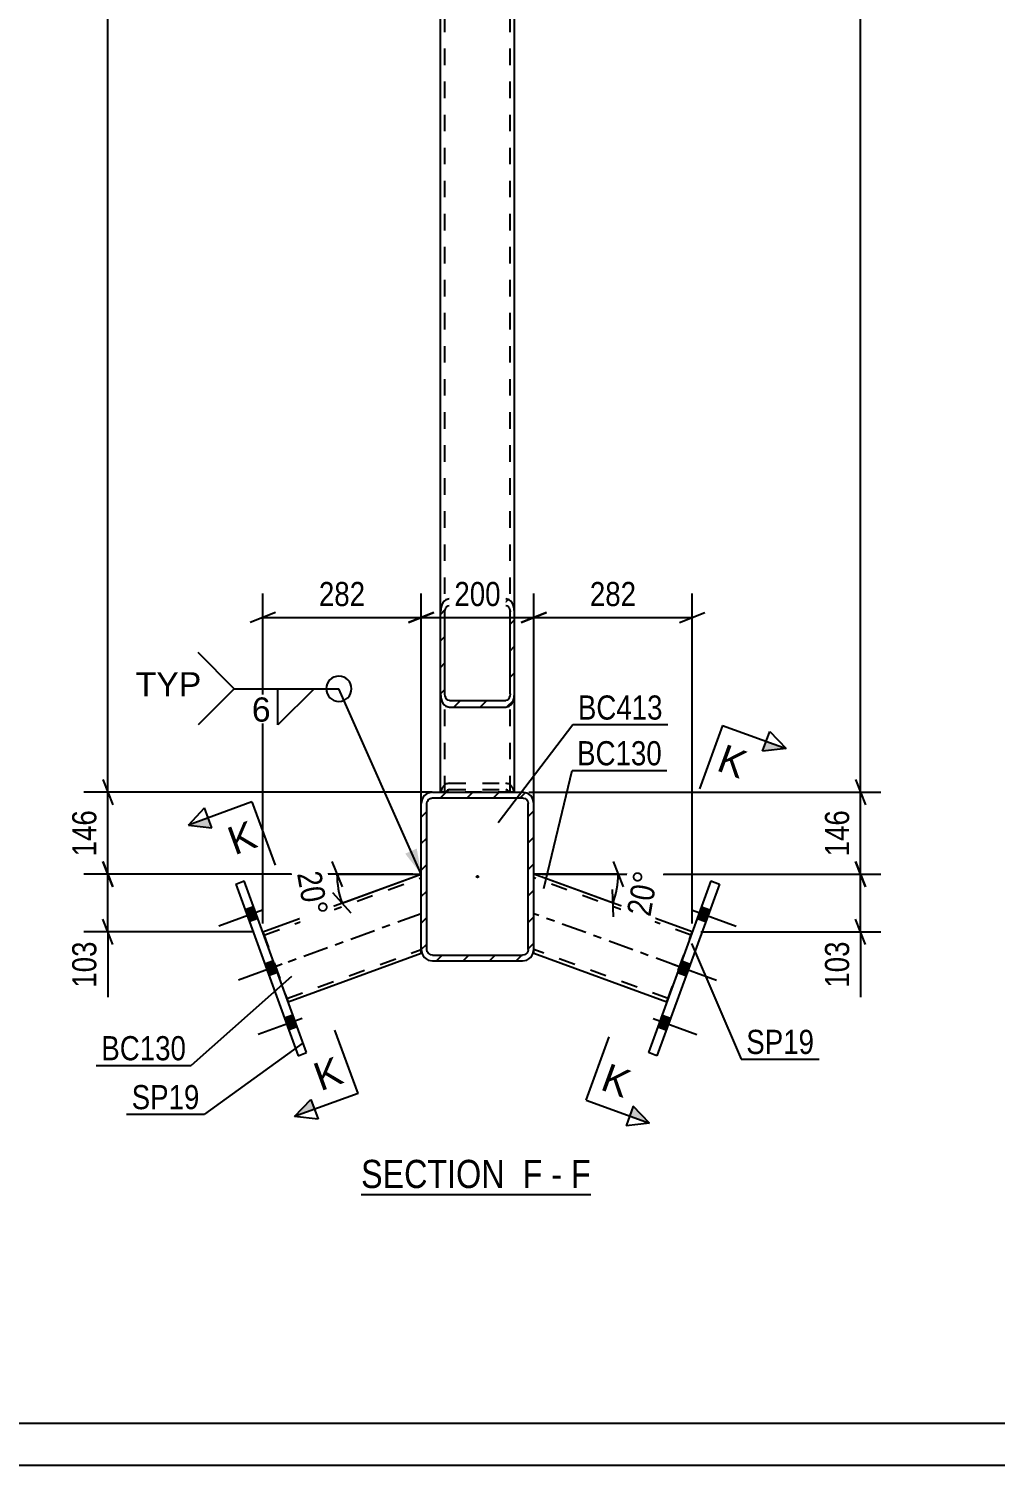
# Model space of a CAD drawing. Header units: millimetres. Extents: x -170 to 1019, y -677 to 164.
# Drawn here: x 245.4 to 359.9, y -676.9 to -506.6 of the extents above; entities that cross this region are included whole.
import ezdxf

# ---------------------------------------------------------------- set-up
doc = ezdxf.new("R2010")
doc.units = ezdxf.units.MM
doc.linetypes.add('DXK_LINE_DOT2', pattern=[3.9198, 1.9599, -1.9599])
doc.linetypes.add('DXK_LINE_DOT3', pattern=[5.9187, 2.979, -0.9799, 0.9799, -0.9799])
doc.styles.add('Arial', font='ARIAL.TTF', dxfattribs={"height": 0.2})
doc.styles.add('Arial Narrow', font='ARIALN.TTF', dxfattribs={"height": 0.2})

# ---------------------------------------------------------------- blocks, each defined once
blk = doc.blocks.new('Unknown-570387359-1163')
at = {"color": 5, "linetype": 'Continuous'}
for p, q in [((-164.76, -671.93), (1014.24, -671.93)), ((-169.76, -676.93), (1019.24, -676.93))]:
    blk.add_line(p, q, dxfattribs=at)
blk = doc.blocks.new('Unknown-570387359-17 - 3655')
at = {"color": 6, "linetype": 'Continuous'}
blk.add_line((284.75, -644.8), (311.97, -644.8), dxfattribs=at)
at = {"color": 0, "linetype": 'Continuous'}
for points in [[(302.86, -644.05), (302.86, -640.55), (284.75, -640.55), (284.75, -644.05)], [(306.25, -644.05), (306.25, -640.55), (303.91, -640.55), (303.91, -644.05)], [(308.58, -644.05), (308.58, -640.55), (307.3, -640.55), (307.3, -644.05)], [(311.97, -644.05), (311.97, -640.55), (309.63, -640.55), (309.63, -644.05)]]:
    blk.add_wipeout(points, dxfattribs=at)
at = {"color": 7, "linetype": 'Continuous', "style": 'Arial Narrow'}
for s, p in [('SECTION ', (284.75, -644.05)), ('F', (303.91, -644.05)), ('F', (309.63, -644.05)), ('-', (307.3, -644.05))]:
    blk.add_text(s, height=3.34, dxfattribs=at).set_placement(p)
blk = doc.blocks.new('Bolt-570387359-3844 - 3655')
at = {"linetype": 'Continuous'}
for points in [[(325.1, -610.7), (324.59, -612.08), (325.6, -612.44), (326.1, -611.07)], [(325.1, -610.7), (324.59, -612.08), (325.6, -612.44), (326.1, -611.07)], [(325.1, -610.7), (324.59, -612.08), (325.6, -612.44), (326.1, -611.07)], [(322.76, -617.12), (322.26, -618.5), (323.26, -618.86), (323.76, -617.49)], [(322.76, -617.12), (322.26, -618.5), (323.26, -618.86), (323.76, -617.49)], [(320.42, -623.54), (319.92, -624.92), (320.92, -625.29), (321.42, -623.91)], [(320.42, -623.54), (319.92, -624.92), (320.92, -625.29), (321.42, -623.91)], [(320.42, -623.54), (319.92, -624.92), (320.92, -625.29), (321.42, -623.91)]]:
    blk.add_hatch(color=1, dxfattribs=at).paths.add_polyline_path(points)
at = {"color": 1, "linetype": 'Continuous'}
for p, q in [((324.03, -611.09), (329.23, -612.99)), ((324.03, -611.09), (329.23, -612.99)), ((324.03, -611.09), (329.23, -612.99)), ((325.1, -610.7), (326.1, -611.07)), ((325.1, -610.7), (326.1, -611.07)), ((325.1, -610.7), (326.1, -611.07)), ((324.59, -612.08), (325.6, -612.44)), ((324.59, -612.08), (325.6, -612.44)), ((324.59, -612.08), (325.6, -612.44)), ((321.69, -617.51), (326.89, -619.41)), ((321.69, -617.51), (326.89, -619.41)), ((322.76, -617.12), (323.76, -617.49)), ((322.76, -617.12), (323.76, -617.49)), ((322.26, -618.5), (323.26, -618.86)), ((322.26, -618.5), (323.26, -618.86)), ((319.36, -623.94), (324.56, -625.83)), ((319.36, -623.94), (324.56, -625.83)), ((319.36, -623.94), (324.56, -625.83)), ((319.92, -624.92), (320.92, -625.29)), ((319.92, -624.92), (320.92, -625.29)), ((319.92, -624.92), (320.92, -625.29)), ((320.42, -623.54), (321.42, -623.91)), ((320.42, -623.54), (321.42, -623.91)), ((320.42, -623.54), (321.42, -623.91))]:
    blk.add_line(p, q, dxfattribs=at)
blk = doc.blocks.new('Part-570387359-3669 - 3655')
at = {"color": 7, "linetype": 'DXK_LINE_DOT2'}
for p, q in [((294.15, -597.12), (294.15, -579.57)), ((294.69, -597.12), (294.69, -579.57)), ((302.42, -597.12), (302.42, -579.57)), ((302.95, -597.12), (302.95, -579.57)), ((295.22, -596.02), (294.81, -596.13)), ((295.22, -596.02), (301.89, -596.02)), ((302.26, -596.13), (301.89, -596.02)), ((302.29, -596.13), (302.26, -596.13)), ((294.15, -597.12), (302.95, -597.12)), ((294.23, -596.98), (294.21, -597.12)), ((294.8, -597.12), (294.84, -597.02)), ((294.84, -597.02), (295.01, -596.85)), ((295.01, -596.85), (295.22, -596.79)), ((295.22, -596.79), (301.89, -596.79)), ((301.89, -596.79), (302.09, -596.85)), ((302.09, -596.85), (302.26, -597.02)), ((302.26, -597.02), (302.31, -597.12)), ((302.89, -597.12), (302.87, -596.98))]:
    blk.add_line(p, q, dxfattribs=at)
for centre, start, end in [((295.61, -597.3), 124.4664, 166.7051), ((301.49, -597.3), 13.2949, 55.5336)]:
    blk.add_arc(centre, 1.42, start, end, dxfattribs=at)
blk = doc.blocks.new('Part-570387359-3702 - 3655')
at = {"color": 2, "linetype": 'Continuous'}
for p, q in [((273.09, -613.68), (291.89, -606.84)), ((276.1, -621.95), (291.89, -616.2)), ((291.89, -616.2), (291.89, -615.78))]:
    blk.add_line(p, q, dxfattribs=at)
at = {"color": 7, "linetype": 'DXK_LINE_DOT2'}
for p, q in [((273.23, -614.05), (291.89, -607.26)), ((291.89, -615.78), (291.89, -606.84)), ((273.09, -613.68), (276.1, -621.95)), ((275.96, -621.57), (291.89, -615.77))]:
    blk.add_line(p, q, dxfattribs=at)
at = {"color": 7, "linetype": 'DXK_LINE_DOT3'}
blk.add_line((291.89, -611.52), (274.6, -617.81), dxfattribs=at)
blk = doc.blocks.new('Part-570387359-3678 - 3655')
at = {"linetype": 'Continuous'}
h = blk.add_hatch(dxfattribs=at)
h.set_pattern_fill('', scale=0.7, style=0, pattern_type=0)
h.set_pattern_definition([(45, (294.1517, -585.4605), (-1.57154, 1.57154), [])])
h.paths.add_polyline_path([(294.15, -575.73), (294.15, -585.46), (294.23, -586.06), (294.46, -586.56), (294.81, -586.9), (295.22, -587.02), (301.89, -587.02), (302.29, -586.9), (302.64, -586.56), (302.87, -586.06), (302.95, -585.46), (302.95, -575.73), (302.87, -575.13), (302.64, -574.63), (302.29, -574.29), (301.89, -574.17), (295.22, -574.17), (294.81, -574.29), (294.46, -574.63), (294.23, -575.13)])
h.paths.add_polyline_path([(294.84, -575.18), (295.01, -575.01), (295.22, -574.95), (301.89, -574.95), (302.09, -575.01), (302.26, -575.18), (302.38, -575.43), (302.42, -575.73), (302.42, -585.46), (302.38, -585.76), (302.26, -586.01), (302.09, -586.18), (301.89, -586.24), (295.22, -586.24), (295.01, -586.18), (294.84, -586.01), (294.73, -585.76), (294.69, -585.46), (294.69, -575.73), (294.73, -575.43)])
at = {"color": 2, "linetype": 'Continuous'}
for p, q in [((294.23, -575.13), (294.15, -575.73)), ((294.15, -585.46), (294.15, -575.73)), ((294.69, -575.73), (294.73, -575.43)), ((294.69, -585.46), (294.69, -575.73)), ((295.22, -574.17), (294.81, -574.29)), ((295.01, -575.01), (295.22, -574.95)), ((295.22, -574.17), (301.89, -574.17)), ((295.22, -574.95), (301.89, -574.95)), ((302.29, -574.29), (301.89, -574.17)), ((301.89, -574.95), (302.09, -575.01)), ((302.38, -575.43), (302.42, -575.73)), ((302.42, -585.46), (302.42, -575.73)), ((302.95, -575.73), (302.87, -575.13)), ((302.95, -585.46), (302.95, -575.73)), ((294.15, -597.12), (294.15, -585.46)), ((294.15, -585.46), (294.23, -586.06)), ((294.73, -585.76), (294.69, -585.46)), ((302.42, -585.46), (302.38, -585.76)), ((302.87, -586.06), (302.95, -585.46)), ((302.95, -597.12), (302.95, -585.46)), ((294.81, -586.9), (295.22, -587.02)), ((295.22, -586.24), (295.01, -586.18)), ((295.22, -586.24), (301.89, -586.24)), ((295.22, -587.02), (301.89, -587.02)), ((302.09, -586.18), (301.89, -586.24)), ((301.89, -587.02), (302.29, -586.9))]:
    blk.add_line(p, q, dxfattribs=at)
at = {"color": 7, "linetype": 'DXK_LINE_DOT2'}
for p, q in [((294.15, -585.46), (294.15, -575.73)), ((294.69, -597.12), (294.69, -575.73)), ((302.42, -597.12), (302.42, -575.73)), ((302.95, -585.46), (302.95, -575.73)), ((294.81, -596.13), (295.22, -596.02)), ((295.22, -596.02), (301.89, -596.02)), ((301.89, -596.02), (302.29, -596.13)), ((302.95, -597.12), (294.15, -597.12)), ((294.21, -597.12), (294.23, -596.98)), ((294.8, -597.12), (294.81, -597.09)), ((294.81, -597.09), (294.84, -597.02)), ((295.01, -596.85), (294.84, -597.02)), ((295.22, -596.79), (295.01, -596.85)), ((295.22, -596.79), (301.89, -596.79)), ((302.09, -596.85), (301.89, -596.79)), ((302.26, -597.02), (302.09, -596.85)), ((302.31, -597.12), (302.26, -597.02)), ((302.87, -596.98), (302.89, -597.12))]:
    blk.add_line(p, q, dxfattribs=at)
at = {"color": 2, "linetype": 'Continuous'}
for centre, radius, start, end in [((295.61, -575.46), 1.42, 124.4664, 166.7051), ((295.42, -575.59), 0.709, 124.4664, 166.7051), ((301.69, -575.59), 0.709, 13.2949, 55.5336), ((301.49, -575.46), 1.42, 13.2949, 55.5336), ((295.42, -585.6), 0.709, 193.2949, 235.5336), ((301.69, -585.6), 0.709, 304.4664, 346.7051), ((295.61, -585.73), 1.42, 193.2949, 235.5336), ((301.49, -585.73), 1.42, 304.4664, 346.7051)]:
    blk.add_arc(centre, radius, start, end, dxfattribs=at)
at = {"color": 7, "linetype": 'DXK_LINE_DOT2'}
for centre, start, end in [((295.61, -597.3), 124.4664, 166.7051), ((301.49, -597.3), 13.2949, 55.5336)]:
    blk.add_arc(centre, 1.42, start, end, dxfattribs=at)
blk = doc.blocks.new('Part-570387359-3744 - 3655')
at = {"color": 2, "linetype": 'Continuous'}
for p, q in [((269.89, -608), (270.89, -607.63)), ((269.89, -608), (277.3, -628.36)), ((278.3, -627.99), (270.89, -607.63)), ((277.3, -628.36), (278.3, -627.99))]:
    blk.add_line(p, q, dxfattribs=at)
blk = doc.blocks.new('Part-570387359-3823 - 3655')
at = {"linetype": 'Continuous'}
h = blk.add_hatch(dxfattribs=at)
h.set_pattern_fill('', scale=0.7, style=0, pattern_type=0)
h.set_pattern_definition([(45, (291.885, -615.7844), (-1.57154, 1.57154), [])])
h.paths.add_polyline_path([(291.89, -598.45), (291.89, -615.78), (291.99, -616.29), (292.28, -616.73), (292.71, -617.02), (293.22, -617.12), (303.89, -617.12), (304.4, -617.02), (304.83, -616.73), (305.12, -616.29), (305.22, -615.78), (305.22, -598.45), (305.12, -597.94), (304.83, -597.51), (304.4, -597.22), (303.89, -597.12), (293.22, -597.12), (292.71, -597.22), (292.28, -597.51), (291.99, -597.94)])
h.paths.add_polyline_path([(292.75, -597.98), (292.96, -597.84), (293.22, -597.78), (303.89, -597.78), (304.14, -597.84), (304.36, -597.98), (304.5, -598.2), (304.55, -598.45), (304.55, -615.78), (304.5, -616.04), (304.36, -616.26), (304.14, -616.4), (303.89, -616.45), (293.22, -616.45), (292.96, -616.4), (292.75, -616.26), (292.6, -616.04), (292.55, -615.78), (292.55, -598.45), (292.6, -598.2)])
blk.add_hatch(color=30, dxfattribs=at).paths.add_polyline_path([(298.55, -607.22, -1), (298.55, -607.02, -1)])
at = {"color": 2, "linetype": 'Continuous'}
for p, q in [((293.22, -597.12), (292.71, -597.22)), ((292.96, -597.84), (293.22, -597.78)), ((293.22, -597.12), (303.89, -597.12)), ((293.22, -597.78), (303.89, -597.78)), ((304.4, -597.22), (303.89, -597.12)), ((303.89, -597.78), (304.14, -597.84)), ((291.99, -597.94), (291.89, -598.45)), ((291.89, -615.78), (291.89, -598.45)), ((292.55, -598.45), (292.6, -598.2)), ((292.55, -615.78), (292.55, -598.45)), ((304.5, -598.2), (304.55, -598.45)), ((304.55, -615.78), (304.55, -598.45)), ((305.22, -598.45), (305.12, -597.94)), ((305.22, -615.78), (305.22, -598.45)), ((291.89, -615.78), (291.99, -616.29)), ((292.6, -616.04), (292.55, -615.78)), ((293.22, -616.45), (292.96, -616.4)), ((293.22, -616.45), (303.89, -616.45)), ((304.14, -616.4), (303.89, -616.45)), ((304.55, -615.78), (304.5, -616.04)), ((305.12, -616.29), (305.22, -615.78)), ((292.71, -617.02), (293.22, -617.12)), ((293.22, -617.12), (303.89, -617.12)), ((303.89, -617.12), (304.4, -617.02))]:
    blk.add_line(p, q, dxfattribs=at)
at = {"color": 7, "linetype": 'DXK_LINE_DOT3'}
blk.add_line((298.55, -607.12), (298.55, -607.12), dxfattribs=at)
at = {"color": 30, "linetype": 'DXK_LINE_DOT3'}
blk.add_line((298.55, -607.12), (298.55, -607.12), dxfattribs=at)
at = {"color": 30, "linetype": 'Continuous'}
blk.add_circle((298.55, -607.12), 0.1, dxfattribs=at)
at = {"color": 2, "linetype": 'Continuous'}
for centre, radius, start, end in [((293.22, -598.45), 1.33, 112.5, 157.5), ((293.22, -598.45), 0.667, 112.5, 157.5), ((303.89, -598.45), 0.667, 22.5, 67.5), ((303.89, -598.45), 1.33, 22.5, 67.5), ((293.22, -615.78), 1.33, 202.5, 247.5), ((293.22, -615.78), 0.667, 202.5, 247.5), ((303.89, -615.78), 0.667, 292.5, 337.5), ((303.89, -615.78), 1.33, 292.5, 337.5)]:
    blk.add_arc(centre, radius, start, end, dxfattribs=at)
blk = doc.blocks.new('Part-570387359-3695 - 3655')
at = {"color": 7, "linetype": 'DXK_LINE_DOT2'}
for p, q in [((294.69, -597.12), (294.69, -404.45)), ((302.42, -597.12), (302.42, -404.45)), ((294.15, -597.12), (294.15, -575.73)), ((302.95, -597.12), (302.95, -575.73)), ((294.15, -597.12), (302.95, -597.12))]:
    blk.add_line(p, q, dxfattribs=at)
at = {"color": 2, "linetype": 'Continuous'}
for p, q in [((294.15, -575.73), (294.15, -425.84)), ((302.95, -575.73), (302.95, -425.84))]:
    blk.add_line(p, q, dxfattribs=at)
blk = doc.blocks.new('Bolt-570387359-3745 - 3655')
at = {"linetype": 'Continuous'}
for points in [[(272.51, -612.08), (272.01, -610.7), (271.01, -611.07), (271.51, -612.44)], [(272.51, -612.08), (272.01, -610.7), (271.01, -611.07), (271.51, -612.44)], [(272.51, -612.08), (272.01, -610.7), (271.01, -611.07), (271.51, -612.44)], [(274.85, -618.5), (274.35, -617.12), (273.34, -617.49), (273.84, -618.86)], [(274.85, -618.5), (274.35, -617.12), (273.34, -617.49), (273.84, -618.86)], [(277.18, -624.92), (276.68, -623.54), (275.68, -623.91), (276.18, -625.29)], [(277.18, -624.92), (276.68, -623.54), (275.68, -623.91), (276.18, -625.29)], [(277.18, -624.92), (276.68, -623.54), (275.68, -623.91), (276.18, -625.29)]]:
    blk.add_hatch(color=1, dxfattribs=at).paths.add_polyline_path(points)
at = {"color": 1, "linetype": 'Continuous'}
for p, q in [((273.07, -611.09), (267.87, -612.99)), ((273.07, -611.09), (267.87, -612.99)), ((273.07, -611.09), (267.87, -612.99)), ((272.01, -610.7), (271.01, -611.07)), ((272.01, -610.7), (271.01, -611.07)), ((272.01, -610.7), (271.01, -611.07)), ((272.51, -612.08), (271.51, -612.44)), ((272.51, -612.08), (271.51, -612.44)), ((272.51, -612.08), (271.51, -612.44)), ((275.41, -617.51), (270.21, -619.41)), ((275.41, -617.51), (270.21, -619.41)), ((274.35, -617.12), (273.34, -617.49)), ((274.35, -617.12), (273.34, -617.49)), ((274.85, -618.5), (273.84, -618.86)), ((274.85, -618.5), (273.84, -618.86)), ((277.75, -623.94), (272.55, -625.83)), ((277.75, -623.94), (272.55, -625.83)), ((277.75, -623.94), (272.55, -625.83)), ((276.68, -623.54), (275.68, -623.91)), ((276.68, -623.54), (275.68, -623.91)), ((276.68, -623.54), (275.68, -623.91)), ((277.18, -624.92), (276.18, -625.29)), ((277.18, -624.92), (276.18, -625.29)), ((277.18, -624.92), (276.18, -625.29))]:
    blk.add_line(p, q, dxfattribs=at)
blk = doc.blocks.new('Part-570387359-3782 - 3655')
at = {"color": 2, "linetype": 'Continuous'}
for p, q in [((326.21, -607.63), (318.8, -627.99)), ((327.22, -608), (319.8, -628.36)), ((326.21, -607.63), (327.22, -608)), ((319.8, -628.36), (318.8, -627.99))]:
    blk.add_line(p, q, dxfattribs=at)
blk = doc.blocks.new('Part-570387359-3792 - 3655')
at = {"color": 2, "linetype": 'Continuous'}
for p, q in [((324.01, -613.68), (305.22, -606.84)), ((305.22, -616.14), (305.22, -615.78)), ((305.22, -616.14), (305.22, -616.2)), ((305.22, -616.2), (321, -621.95))]:
    blk.add_line(p, q, dxfattribs=at)
at = {"color": 7, "linetype": 'DXK_LINE_DOT2'}
for p, q in [((305.22, -606.9), (305.22, -606.84)), ((305.22, -615.78), (305.22, -606.84)), ((323.88, -614.05), (305.22, -607.26)), ((321, -621.95), (324.01, -613.68)), ((321.14, -621.57), (305.22, -615.77))]:
    blk.add_line(p, q, dxfattribs=at)
at = {"color": 7, "linetype": 'DXK_LINE_DOT3'}
blk.add_line((322.51, -617.81), (305.22, -611.52), dxfattribs=at)
blk = doc.blocks.new('StraightDimension-570387359-19388 - 3655')
at = {"color": 7, "linetype": 'Continuous'}
for p, q in [((343.35, -595.62), (344.55, -598.62)), ((304.62, -597.12), (346.35, -597.12)), ((343.95, -606.84), (343.95, -597.12)), ((344.55, -608.34), (343.35, -605.34)), ((306.22, -606.84), (346.35, -606.84))]:
    blk.add_line(p, q, dxfattribs=at)
at = {"color": 0}
blk.add_wipeout([(343.2, -598.63), (339, -598.63), (339, -605.32), (343.2, -605.32)], dxfattribs=at)
at = {"color": 3, "style": 'Arial Narrow'}
blk.add_text('146', height=2.863, rotation=90.0002, dxfattribs=at).set_placement((342.6, -604.72))
blk = doc.blocks.new('StraightDimension-570387359-19310 - 3655')
at = {"color": 7, "linetype": 'Continuous'}
for p, q in [((254.72, -597.12), (254.72, -384.74)), ((254.12, -595.62), (255.32, -598.62)), ((293.15, -597.12), (251.87, -597.12))]:
    blk.add_line(p, q, dxfattribs=at)
blk = doc.blocks.new('StraightDimension-570387359-19311 - 3655')
at = {"color": 7, "linetype": 'Continuous'}
for p, q in [((254.12, -595.62), (255.32, -598.62)), ((293.15, -597.12), (251.87, -597.12)), ((254.72, -606.84), (254.72, -597.12)), ((255.32, -608.34), (254.12, -605.34)), ((290.89, -606.84), (251.87, -606.84))]:
    blk.add_line(p, q, dxfattribs=at)
at = {"color": 0}
blk.add_wipeout([(253.97, -598.63), (249.77, -598.63), (249.77, -605.32), (253.97, -605.32)], dxfattribs=at)
at = {"color": 3, "style": 'Arial Narrow'}
blk.add_text('146', height=2.863, rotation=90.0002, dxfattribs=at).set_placement((253.37, -604.72))
blk = doc.blocks.new('StraightDimension-570387359-19312 - 3655')
at = {"color": 7, "linetype": 'Continuous'}
for p, q in [((254.12, -605.34), (255.32, -608.34)), ((290.89, -606.84), (251.87, -606.84)), ((254.72, -613.68), (254.72, -606.84)), ((255.32, -615.18), (254.12, -612.18)), ((272.09, -613.68), (251.87, -613.68))]:
    blk.add_line(p, q, dxfattribs=at)
at = {"color": 0}
blk.add_wipeout([(253.97, -614.2), (249.77, -614.2), (249.77, -620.89), (253.97, -620.89)], dxfattribs=at)
at = {"color": 7, "linetype": 'Continuous'}
blk.add_line((254.72, -613.68), (254.72, -621.41), dxfattribs=at)
blk.add_line((254.72, -613.68), (254.72, -621.41), dxfattribs=at)
at = {"color": 3, "style": 'Arial Narrow'}
blk.add_text('103', height=2.863, rotation=90.0002, dxfattribs=at).set_placement((253.37, -620.29))
blk = doc.blocks.new('StraightDimension-570387359-19387 - 3655')
at = {"color": 7, "linetype": 'Continuous'}
for p, q in [((343.95, -597.12), (343.95, -384.74)), ((343.35, -595.62), (344.55, -598.62)), ((304.62, -597.12), (346.35, -597.12))]:
    blk.add_line(p, q, dxfattribs=at)
blk = doc.blocks.new('StraightDimension-570387359-19389 - 3655')
at = {"color": 7, "linetype": 'Continuous'}
for p, q in [((343.35, -605.34), (344.55, -608.34)), ((306.22, -606.84), (346.35, -606.84)), ((343.95, -613.68), (343.95, -606.84)), ((344.55, -615.18), (343.35, -612.18)), ((325.01, -613.68), (346.35, -613.68))]:
    blk.add_line(p, q, dxfattribs=at)
at = {"color": 0}
blk.add_wipeout([(343.2, -614.2), (339, -614.2), (339, -620.89), (343.2, -620.89)], dxfattribs=at)
at = {"color": 7, "linetype": 'Continuous'}
blk.add_line((343.95, -613.68), (343.95, -621.41), dxfattribs=at)
blk.add_line((343.95, -613.68), (343.95, -621.41), dxfattribs=at)
at = {"color": 3, "style": 'Arial Narrow'}
blk.add_text('103', height=2.863, rotation=90.0002, dxfattribs=at).set_placement((342.6, -620.29))
blk = doc.blocks.new('StraightDimension-570387359-20647 - 3655')
at = {"color": 7, "linetype": 'Continuous'}
for p, q in [((305.22, -605.84), (305.22, -573.54)), ((324.01, -612.68), (324.01, -573.54)), ((306.72, -575.79), (303.72, -576.99)), ((305.22, -576.39), (324.01, -576.39)), ((322.51, -576.99), (325.51, -575.79))]:
    blk.add_line(p, q, dxfattribs=at)
at = {"color": 0}
blk.add_wipeout([(317.96, -575.64), (317.96, -571.44), (311.27, -571.44), (311.27, -575.64)], dxfattribs=at)
at = {"color": 3, "style": 'Arial Narrow'}
blk.add_text('282', height=2.863, dxfattribs=at).set_placement((311.87, -575.04))
blk = doc.blocks.new('StraightDimension-570387359-20648 - 3655')
at = {"color": 7, "linetype": 'Continuous'}
for p, q in [((291.89, -605.84), (291.89, -573.54)), ((305.22, -605.84), (305.22, -573.54)), ((293.39, -575.79), (290.39, -576.99)), ((291.89, -576.39), (305.22, -576.39)), ((303.72, -576.99), (306.72, -575.79))]:
    blk.add_line(p, q, dxfattribs=at)
at = {"color": 0}
blk.add_wipeout([(301.89, -575.64), (301.89, -571.44), (295.21, -571.44), (295.21, -575.64)], dxfattribs=at)
at = {"color": 3, "style": 'Arial Narrow'}
blk.add_text('200', height=2.863, dxfattribs=at).set_placement((295.81, -575.04))
blk = doc.blocks.new('StraightDimension-570387359-20649 - 3655')
at = {"color": 7, "linetype": 'Continuous'}
for p, q in [((273.09, -612.68), (273.09, -573.54)), ((291.89, -605.84), (291.89, -573.54)), ((274.59, -575.79), (271.59, -576.99)), ((273.09, -576.39), (291.89, -576.39)), ((290.39, -576.99), (293.39, -575.79))]:
    blk.add_line(p, q, dxfattribs=at)
at = {"color": 0}
blk.add_wipeout([(285.83, -575.64), (285.83, -571.44), (279.15, -571.44), (279.15, -575.64)], dxfattribs=at)
at = {"color": 3, "style": 'Arial Narrow'}
blk.add_text('282', height=2.863, dxfattribs=at).set_placement((279.75, -575.04))
blk = doc.blocks.new('AngleDimension-570387359-20678 - 3655')
at = {"color": 7, "linetype": 'Continuous'}
for p, q in [((281.29, -605.34), (282.49, -608.34)), ((290.89, -606.84), (281.89, -606.84)), ((281.89, -606.84), (291.89, -606.84)), ((282.49, -610.26), (291.89, -606.84)), ((283.57, -611.46), (281.41, -609.05))]:
    blk.add_line(p, q, dxfattribs=at)
blk.add_arc((291.89, -606.84), 10, 180, 200, dxfattribs=at)
at = {"color": 0}
blk.add_wipeout([(277.58, -612.64), (281.71, -611.91), (280.59, -605.55), (276.45, -606.28)], dxfattribs=at)
at = {"color": 3, "style": 'Arial Narrow'}
blk.add_text('20°', height=2.863, rotation=-80.0021, dxfattribs=at).set_placement((277.15, -606.76))
blk = doc.blocks.new('AngleDimension-570387359-20686 - 3655')
at = {"color": 7, "linetype": 'Continuous'}
for p, q in [((314.62, -605.34), (315.82, -608.34)), ((315.22, -606.84), (305.22, -606.84)), ((314.62, -610.26), (305.22, -606.84)), ((306.22, -606.84), (315.22, -606.84)), ((314.67, -611.87), (314.56, -608.64))]:
    blk.add_line(p, q, dxfattribs=at)
blk.add_arc((305.22, -606.84), 10, 340, 0, dxfattribs=at)
at = {"color": 0}
blk.add_wipeout([(320.65, -606.28), (316.51, -605.55), (315.39, -611.91), (319.53, -612.64)], dxfattribs=at)
at = {"color": 3, "style": 'Arial Narrow'}
blk.add_text('20°', height=2.863, rotation=80.0021, dxfattribs=at).set_placement((319.04, -611.94))
blk = doc.blocks.new('SectionMark-570387359-4414 - 3655')
at = {"linetype": 'Continuous'}
for points in [[(266.64, -600.15), (267.07, -601.32), (264.29, -601)], [(278.8, -633.54), (279.22, -634.71), (276.87, -635.57)]]:
    blk.add_hatch(color=6, dxfattribs=at).paths.add_polyline_path(points)
at = {"color": 6, "linetype": 'Continuous'}
for p, q in [((264.29, -601), (266.21, -598.97)), ((267.07, -601.32), (266.21, -598.97)), ((264.29, -601), (267.07, -601.32)), ((276.87, -635.57), (278.8, -633.54)), ((278.8, -633.54), (279.65, -635.89)), ((279.65, -635.89), (276.87, -635.57))]:
    blk.add_line(p, q, dxfattribs=at)
at = {"color": 0, "linetype": 'Continuous'}
for points in [[(272.67, -603.54), (271.47, -600.25), (268.55, -601.32), (269.74, -604.61)], [(282.85, -631.53), (281.66, -628.24), (278.73, -629.3), (279.93, -632.59)]]:
    blk.add_wipeout(points, dxfattribs=at)
at = {"color": 6, "linetype": 'Continuous'}
for p, q in [((271.81, -598.27), (264.29, -601)), ((271.81, -598.27), (274.55, -605.78)), ((284.39, -632.83), (281.65, -625.31)), ((284.39, -632.83), (276.87, -635.57))]:
    blk.add_line(p, q, dxfattribs=at)
at = {"color": 3, "linetype": 'Continuous', "style": 'Arial'}
for p in [(269.74, -604.61), (279.93, -632.59)]:
    blk.add_text('K', height=3.34, rotation=20.002, dxfattribs=at).set_placement(p)
blk = doc.blocks.new('Mark-570387359-3698 - 3655')
at = {"color": 0}
blk.add_wipeout([(264.01, -628.9), (264.01, -625.9), (253.96, -625.9), (253.96, -628.9)], dxfattribs=at)
blk.add_wipeout([(264.01, -628.9), (264.01, -625.9), (253.96, -625.9), (253.96, -628.9)], dxfattribs=at)
at = {"color": 30, "linetype": 'Continuous'}
for p in [(276.49, -618.98), (253.36, -629.5)]:
    blk.add_line(p, (264.61, -629.5), dxfattribs=at)
at = {"color": 3, "style": 'Arial Narrow'}
blk.add_text('BC130', height=2.863, dxfattribs=at).set_placement((253.96, -628.9))
blk = doc.blocks.new('Mark-570387359-3740 - 3655')
at = {"color": 0}
blk.add_wipeout([(265.59, -634.7), (265.59, -631.7), (257.56, -631.7), (257.56, -634.7)], dxfattribs=at)
blk.add_wipeout([(265.59, -634.7), (265.59, -631.7), (257.56, -631.7), (257.56, -634.7)], dxfattribs=at)
at = {"color": 30, "linetype": 'Continuous'}
for p in [(277.88, -626.83), (256.96, -635.3)]:
    blk.add_line(p, (266.19, -635.3), dxfattribs=at)
at = {"color": 3, "style": 'Arial Narrow'}
blk.add_text('SP19', height=2.863, dxfattribs=at).set_placement((257.56, -634.7))
blk = doc.blocks.new('Mark-570387359-3778 - 3655')
at = {"color": 0}
blk.add_wipeout([(338.44, -628.15), (338.44, -625.15), (330.41, -625.15), (330.41, -628.15)], dxfattribs=at)
blk.add_wipeout([(338.44, -628.15), (338.44, -625.15), (330.41, -625.15), (330.41, -628.15)], dxfattribs=at)
at = {"color": 30, "linetype": 'Continuous'}
for p, q in [((323.93, -615.07), (329.81, -628.75)), ((329.81, -628.75), (339.04, -628.75))]:
    blk.add_line(p, q, dxfattribs=at)
at = {"color": 3, "style": 'Arial Narrow'}
blk.add_text('SP19', height=2.863, dxfattribs=at).set_placement((330.41, -628.15))
blk = doc.blocks.new('Mark-570387359-3788 - 3655')
at = {"color": 0}
blk.add_wipeout([(320.41, -593.92), (320.41, -590.92), (310.36, -590.92), (310.36, -593.92)], dxfattribs=at)
blk.add_wipeout([(320.41, -593.92), (320.41, -590.92), (310.36, -590.92), (310.36, -593.92)], dxfattribs=at)
at = {"color": 30, "linetype": 'Continuous'}
for p, q in [((306.4, -608.52), (309.76, -594.52)), ((309.76, -594.52), (321.01, -594.52))]:
    blk.add_line(p, q, dxfattribs=at)
at = {"color": 3, "style": 'Arial Narrow'}
blk.add_text('BC130', height=2.863, dxfattribs=at).set_placement((310.36, -593.92))
blk = doc.blocks.new('Mark-570387359-19274 - 3655')
at = {"color": 0}
blk.add_wipeout([(320.5, -588.5), (320.5, -585.5), (310.45, -585.5), (310.45, -588.5)], dxfattribs=at)
blk.add_wipeout([(320.5, -588.5), (320.5, -585.5), (310.45, -585.5), (310.45, -588.5)], dxfattribs=at)
at = {"color": 30, "linetype": 'Continuous'}
for p, q in [((301.01, -600.71), (309.85, -589.1)), ((309.85, -589.1), (321.1, -589.1))]:
    blk.add_line(p, q, dxfattribs=at)
at = {"color": 3, "style": 'Arial Narrow'}
blk.add_text('BC413', height=2.863, dxfattribs=at).set_placement((310.45, -588.5))
blk = doc.blocks.new('SectionMark-570387359-4412 - 3655')
at = {"linetype": 'Continuous'}
for points in [[(332.34, -592.26), (332.77, -591.09), (335.12, -591.94)], [(316.6, -635.52), (317.02, -634.34), (318.94, -636.37)]]:
    blk.add_hatch(color=6, dxfattribs=at).paths.add_polyline_path(points)
at = {"color": 6, "linetype": 'Continuous'}
for p, q in [((332.34, -592.26), (333.19, -589.91)), ((333.19, -589.91), (335.12, -591.94)), ((335.12, -591.94), (332.34, -592.26)), ((317.02, -634.34), (316.17, -636.69)), ((318.94, -636.37), (317.02, -634.34)), ((318.94, -636.37), (316.17, -636.69))]:
    blk.add_line(p, q, dxfattribs=at)
at = {"color": 0, "linetype": 'Continuous'}
for points in [[(329.67, -595.54), (330.86, -592.26), (327.94, -591.19), (326.74, -594.48)], [(315.89, -633.4), (317.09, -630.11), (314.16, -629.04), (312.97, -632.33)]]:
    blk.add_wipeout(points, dxfattribs=at)
at = {"color": 6, "linetype": 'Continuous'}
for p, q in [((327.6, -589.2), (324.86, -596.72)), ((327.6, -589.2), (335.12, -591.94)), ((311.43, -633.63), (314.16, -626.12)), ((311.43, -633.63), (318.94, -636.37))]:
    blk.add_line(p, q, dxfattribs=at)
at = {"color": 3, "linetype": 'Continuous', "style": 'Arial'}
for p in [(326.74, -594.48), (312.97, -632.33)]:
    blk.add_text('K', height=3.34, rotation=-20.002, dxfattribs=at).set_placement(p)
blk = doc.blocks.new('WeldMark-570387359-4416 - 3655')
at = {"linetype": 'Continuous'}
blk.add_hatch(color=30, dxfattribs=at).paths.add_polyline_path([(291.35, -603.79), (291.89, -606.84), (289.98, -604.4)])
at = {"color": 3, "linetype": 'Continuous'}
for q in [(265.42, -580.55), (265.42, -589.12)]:
    blk.add_line((269.7, -584.84), q, dxfattribs=at)
at = {"color": 30, "linetype": 'Continuous'}
blk.add_line((291.89, -606.84), (282.12, -584.84), dxfattribs=at)
at = {"color": 3, "linetype": 'Continuous'}
for start, end in [(90, 270), (270, 90)]:
    blk.add_arc((282.12, -584.84), 1.5, start, end, dxfattribs=at)
at = {"color": 0}
blk.add_wipeout([(274.22, -588.94), (274.22, -585.54), (271.6, -585.54), (271.6, -588.94)], dxfattribs=at)
at = {"color": 30, "linetype": 'Continuous'}
blk.add_line((269.7, -584.84), (282.12, -584.84), dxfattribs=at)
at = {"color": 3, "linetype": 'Continuous'}
for p, q in [((274.88, -584.84), (279.17, -584.84)), ((279.17, -584.84), (274.88, -589.12)), ((274.88, -589.12), (274.88, -584.84))]:
    blk.add_line(p, q, dxfattribs=at)
at = {"color": 3, "style": 'Arial'}
blk.add_text('6', height=2.87, dxfattribs=at).set_placement((271.8, -588.74))
at = {"color": 0, "linetype": 'Continuous'}
blk.add_wipeout([(265.8, -585.74), (265.8, -582.74), (258.03, -582.74), (258.03, -585.74)], dxfattribs=at)
blk.add_wipeout([(265.8, -585.74), (265.8, -582.74), (258.03, -582.74), (258.03, -585.74)], dxfattribs=at)
at = {"color": 3, "linetype": 'Continuous', "style": 'Arial'}
blk.add_text('TYP', height=2.865, dxfattribs=at).set_placement((258.03, -585.74))

msp = doc.modelspace()

# ---------------------------------------------------------------- block references
for name in ['Unknown-570387359-1163', 'Part-570387359-3695 - 3655', 'Part-570387359-3678 - 3655', 'Part-570387359-3669 - 3655', 'Part-570387359-3823 - 3655', 'Part-570387359-3744 - 3655', 'Part-570387359-3702 - 3655', 'Part-570387359-3792 - 3655', 'Part-570387359-3782 - 3655', 'Bolt-570387359-3745 - 3655', 'Bolt-570387359-3844 - 3655']:
    msp.add_blockref(name, (0, 0))

# ---------------------------------------------------------------- next in the draw order: block references
for name in ['StraightDimension-570387359-19310 - 3655', 'StraightDimension-570387359-19388 - 3655', 'Unknown-570387359-17 - 3655']:
    msp.add_blockref(name, (0, 0))

# ---------------------------------------------------------------- next in the draw order: block references
for name in ['StraightDimension-570387359-19387 - 3655', 'StraightDimension-570387359-19311 - 3655', 'StraightDimension-570387359-19389 - 3655']:
    msp.add_blockref(name, (0, 0))

# ---------------------------------------------------------------- next in the draw order: block references
for name in ['StraightDimension-570387359-20647 - 3655', 'StraightDimension-570387359-19312 - 3655', 'Mark-570387359-3778 - 3655']:
    msp.add_blockref(name, (0, 0))

# ---------------------------------------------------------------- next in the draw order: block references
msp.add_blockref('StraightDimension-570387359-20648 - 3655', (0, 0))

# ---------------------------------------------------------------- next in the draw order: block references
for name in ['StraightDimension-570387359-20649 - 3655', 'AngleDimension-570387359-20686 - 3655']:
    msp.add_blockref(name, (0, 0))

# ---------------------------------------------------------------- next in the draw order: block references
for name in ['Mark-570387359-3788 - 3655', 'AngleDimension-570387359-20678 - 3655']:
    msp.add_blockref(name, (0, 0))

# ---------------------------------------------------------------- next in the draw order: block references
for name in ['Mark-570387359-19274 - 3655', 'SectionMark-570387359-4414 - 3655']:
    msp.add_blockref(name, (0, 0))

# ---------------------------------------------------------------- next in the draw order: block references
for name in ['WeldMark-570387359-4416 - 3655', 'SectionMark-570387359-4412 - 3655', 'Mark-570387359-3698 - 3655']:
    msp.add_blockref(name, (0, 0))

# ---------------------------------------------------------------- next in the draw order: block references
msp.add_blockref('Mark-570387359-3740 - 3655', (0, 0))

doc.saveas('drawing.dxf')
